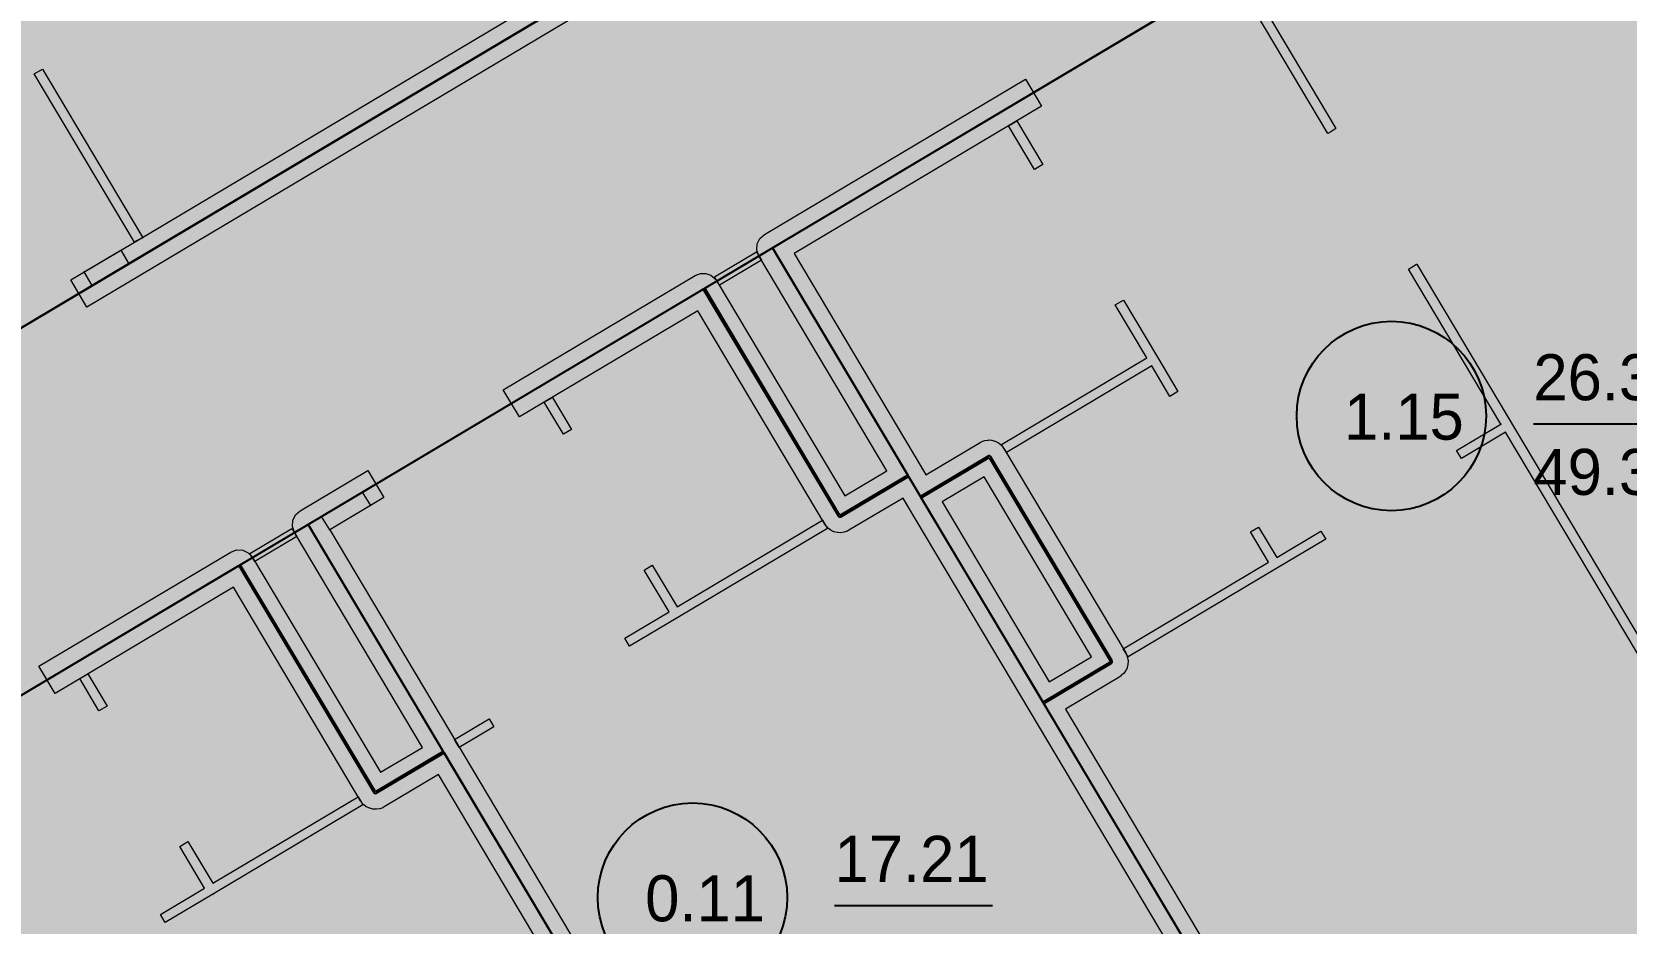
# Model space of a CAD drawing. Header units: millimetres. Extents: x 0 to 312583, y -208103 to 25097.
# Drawn here: x 59294 to 69395, y -111822 to -106175 of the extents above; entities that cross this region are included whole.
import ezdxf

# ---------------------------------------------------------------- set-up
doc = ezdxf.new("R2010")
doc.units = ezdxf.units.MM
doc.linetypes.add('Solid', pattern=[0])
for name, color, linetype, lineweight in [('Inner Walls', 5, 'Solid', 0), ('One-Bedroom Apartment', 1, 'Solid', 35), ('Room Objects', 47, 'Solid', 15), ('Room Walls', 47, 'Solid', 35), ('Service Area', 252, 'Solid', 25), ('Studio Apartment', 250, 'Solid', 25), ('Three-Bedroom Apartment', 151, 'Solid', 25)]:
    doc.layers.add(name, color=color, linetype=linetype, lineweight=lineweight)
doc.styles.add('Dialog.plain', font='Dialog.plain')

msp = doc.modelspace()

# ---------------------------------------------------------------- hatches: boundary and pattern name
at = {"layer": 'One-Bedroom Apartment', "linetype": 'Solid', "lineweight": 25}
for points in [[(53650, -103573), (56593, -101821), (59536, -100069), (62963, -105825), (60021, -107578), (57078, -109330), (56140, -107755), (56140, -107755), (56570, -107499), (56571, -107498), (56573, -107497), (56574, -107495), (56574, -107493), (56575, -107491), (56575, -107489), (56574, -107487), (56573, -107486), (55802, -106190), (55801, -106189), (55800, -106187), (55798, -106186), (55796, -106186), (55794, -106185), (55792, -106186), (55790, -106186), (55788, -106187), (55359, -106443)], [(63987, -107544), (66930, -105792), (66418, -104932), (69361, -103180), (69361, -103180), (73300, -109796), (70357, -111549), (67414, -113301), (65706, -110431), (65706, -110431), (66135, -110175), (66137, -110174), (66138, -110173), (66139, -110171), (66140, -110169), (66140, -110167), (66140, -110165), (66140, -110163), (66139, -110161), (65368, -108866), (65366, -108865), (65365, -108863), (65363, -108862), (65361, -108862), (65359, -108861), (65357, -108861), (65356, -108862), (65354, -108863), (64924, -109119)]]:
    msp.add_hatch(color=250, dxfattribs=at).paths.add_polyline_path(points, flags=0)
at = {"layer": 'Room Objects', "linetype": 'Solid', "lineweight": 0}
for points in [[(59858, -107558), (59909, -107644), (59909, -107644), (59677, -107782), (59626, -107696), (59626, -107696)], [(61130, -109245), (61387, -109091), (61439, -109177), (61439, -109177), (61181, -109331), (61181, -109331), (61181, -109331)]]:
    msp.add_hatch(color=5, dxfattribs=at).paths.add_polyline_path(points, flags=0)
at = {"layer": 'Service Area', "linetype": 'Solid', "lineweight": 25}
for points in [[(65906, -104074), (66929, -105792), (37502, -123313), (36478, -121594)], [(63557, -107800), (63987, -107544), (64844, -108983), (64414, -109239)], [(66130, -110167), (65701, -110423), (64929, -109127), (65359, -108871)], [(61471, -110991), (60614, -109552), (61044, -109296), (61901, -110735)]]:
    msp.add_hatch(color=254, dxfattribs=at).paths.add_polyline_path(points, flags=0)
at = {"layer": 'Studio Apartment', "linetype": 'Solid', "lineweight": 25}
for points in [[(61044, -109296), (61044, -109296), (63548, -107805), (63548, -107805), (64405, -109244), (64406, -109246), (64408, -109247), (64410, -109248), (64411, -109249), (64413, -109249), (64415, -109249), (64417, -109248), (64419, -109247), (64849, -108992), (64849, -108992), (67414, -113301), (67414, -113301), (64471, -115053)], [(58101, -111048), (60606, -109557), (61462, -110996), (61464, -110998), (61465, -110999), (61467, -111000), (61469, -111001), (61471, -111001), (61472, -111001), (61474, -111000), (61476, -111000), (61906, -110744), (61906, -110744), (64471, -115053), (64471, -115053), (61528, -116805)]]:
    msp.add_hatch(color=252, dxfattribs=at).paths.add_polyline_path(points, flags=0)

# ---------------------------------------------------------------- linework, layer by layer
at = {"layer": 'Inner Walls', "color": 47, "linetype": 'Solid', "lineweight": 15}
for p, q in [((59969, -107492), (62826, -105791)), ((63015, -105911), (59642, -107919)), ((63935, -107458), (65589, -106474)), ((65589, -106474), (65691, -106646)), ((65691, -106646), (64124, -107579)), ((63906, -107484), (63935, -107458)), ((59540, -107747), (59969, -107492)), ((63888, -107558), (63890, -107519)), ((63901, -107595), (63888, -107558)), ((63890, -107519), (63906, -107484)), ((64124, -107579), (64935, -108941)), ((64712, -108957), (63901, -107595)), ((59642, -107919), (59540, -107747)), ((62281, -108443), (63497, -107719)), ((63497, -107719), (63530, -107707)), ((63530, -107707), (63564, -107706)), ((63564, -107706), (63597, -107717)), ((63597, -107717), (63624, -107739)), ((63624, -107739), (63634, -107754)), ((63634, -107754), (64445, -109115)), ((63514, -107942), (62384, -108615)), ((64319, -109295), (63514, -107942)), ((62384, -108615), (62281, -108443)), ((64959, -108982), (65303, -108777)), ((65303, -108777), (65311, -108772)), ((65311, -108772), (65313, -108771)), ((65313, -108771), (65332, -108765)), ((65332, -108765), (65333, -108764)), ((65333, -108764), (65353, -108762)), ((65353, -108762), (65355, -108761)), ((65355, -108761), (65374, -108763)), ((65374, -108763), (65376, -108763)), ((65376, -108763), (65395, -108768)), ((65395, -108768), (65397, -108768)), ((65397, -108768), (65415, -108777)), ((65415, -108777), (65417, -108778)), ((65417, -108778), (65432, -108789)), ((65432, -108789), (65434, -108791)), ((65434, -108791), (65447, -108805)), ((65447, -108805), (65448, -108807)), ((65448, -108807), (65453, -108815)), ((65453, -108815), (66225, -110110)), ((60993, -109210), (61422, -108954)), ((61422, -108954), (61525, -109126)), ((64445, -109115), (64712, -108957)), ((64935, -108941), (64959, -108982)), ((65328, -108995), (65061, -109153)), ((66007, -110135), (65328, -108995)), ((61525, -109126), (61181, -109331)), ((64814, -109129), (64470, -109333)), ((64838, -109170), (64814, -109129)), ((65620, -110482), (64838, -109170)), ((65061, -109153), (65740, -110294)), ((60945, -109310), (60947, -109271)), ((60947, -109271), (60964, -109236)), ((60964, -109236), (60993, -109210)), ((64325, -109303), (64319, -109295)), ((60958, -109347), (60945, -109310)), ((61769, -110709), (60958, -109347)), ((61181, -109331), (61992, -110693)), ((64326, -109305), (64325, -109303)), ((64339, -109319), (64326, -109305)), ((64341, -109321), (64339, -109319)), ((64356, -109333), (64341, -109321)), ((64358, -109334), (64356, -109333)), ((64376, -109342), (64358, -109334)), ((64377, -109343), (64376, -109342)), ((64396, -109347), (64377, -109343)), ((64398, -109348), (64396, -109347)), ((64418, -109349), (64398, -109348)), ((64420, -109349), (64418, -109349)), ((64439, -109346), (64420, -109349)), ((64441, -109345), (64439, -109346)), ((64460, -109339), (64441, -109345)), ((64462, -109338), (64460, -109339)), ((64470, -109333), (64462, -109338)), ((59339, -110195), (60554, -109471)), ((60554, -109471), (60591, -109458)), ((60591, -109458), (60630, -109460)), ((60630, -109460), (60665, -109477)), ((60665, -109477), (60691, -109506)), ((60691, -109506), (61502, -110867)), ((60571, -109694), (59441, -110367)), ((61377, -111047), (60571, -109694)), ((59441, -110367), (59339, -110195)), ((65740, -110294), (66007, -110135)), ((66225, -110110), (66229, -110119)), ((66233, -110205), (66225, -110223)), ((66229, -110119), (66230, -110121)), ((66230, -110121), (66237, -110139)), ((66234, -110203), (66233, -110205)), ((66239, -110184), (66234, -110203)), ((66237, -110139), (66237, -110141)), ((66237, -110141), (66240, -110160)), ((66240, -110162), (66239, -110182)), ((66239, -110182), (66239, -110184)), ((66240, -110160), (66240, -110162)), ((66187, -110261), (65843, -110466)), ((66195, -110256), (66187, -110261)), ((66196, -110254), (66195, -110256)), ((66211, -110241), (66196, -110254)), ((66212, -110240), (66211, -110241)), ((66224, -110224), (66212, -110240)), ((66225, -110223), (66224, -110224)), ((67200, -113137), (65620, -110482)), ((65843, -110466), (67372, -113035)), ((61502, -110867), (61769, -110709)), ((61992, -110693), (64429, -114787)), ((61871, -110881), (61527, -111086)), ((64258, -114889), (61871, -110881)), ((61382, -111055), (61377, -111047)), ((61383, -111057), (61382, -111055)), ((61396, -111072), (61383, -111057)), ((61398, -111073), (61396, -111072)), ((61413, -111085), (61398, -111073)), ((61415, -111086), (61413, -111085)), ((61433, -111094), (61415, -111086)), ((61435, -111095), (61433, -111094)), ((61454, -111100), (61435, -111095)), ((61456, -111100), (61454, -111100)), ((61475, -111101), (61456, -111100)), ((61477, -111101), (61475, -111101)), ((61496, -111098), (61477, -111101)), ((61498, -111098), (61496, -111098)), ((61517, -111091), (61498, -111098)), ((61519, -111090), (61517, -111091)), ((61527, -111086), (61519, -111090))]:
    msp.add_line(p, q, dxfattribs=at)
for p in [(64935, -108941), (64838, -109170)]:
    msp.add_point(p, dxfattribs=at)
at = {"layer": 'One-Bedroom Apartment', "color": 250, "linetype": 'Solid', "lineweight": 25}
for p, q in [((62963, -105825), (60021, -107578)), ((63987, -107544), (66930, -105792)), ((60021, -107578), (57078, -109330)), ((64924, -109119), (63987, -107544)), ((65354, -108863), (64924, -109119)), ((65356, -108862), (65354, -108863)), ((65357, -108861), (65356, -108862)), ((65359, -108861), (65357, -108861)), ((65361, -108862), (65359, -108861)), ((65363, -108862), (65361, -108862)), ((65365, -108863), (65363, -108862)), ((65366, -108865), (65365, -108863)), ((65368, -108866), (65366, -108865)), ((66139, -110161), (65368, -108866)), ((65706, -110431), (66135, -110175)), ((66135, -110175), (66137, -110174)), ((66137, -110174), (66138, -110173)), ((66138, -110173), (66139, -110171)), ((66140, -110163), (66139, -110161)), ((66139, -110171), (66140, -110169)), ((66140, -110165), (66140, -110163)), ((66140, -110167), (66140, -110165)), ((66140, -110169), (66140, -110167)), ((67414, -113301), (65706, -110431))]:
    msp.add_line(p, q, dxfattribs=at)
msp.add_point((65706, -110431), dxfattribs=at)
at = {"layer": 'Room Objects', "color": 0, "linetype": 'Solid', "lineweight": 0}
for p, q in [((59626, -107696), (59858, -107558)), ((59858, -107558), (59909, -107644)), ((59909, -107644), (59677, -107782)), ((59677, -107782), (59626, -107696)), ((61130, -109245), (61387, -109091)), ((61387, -109091), (61439, -109177)), ((61439, -109177), (61181, -109331)), ((61181, -109331), (61130, -109245))]:
    msp.add_line(p, q, dxfattribs=at)
for p in [(59909, -107644), (59626, -107696), (61439, -109177), (61181, -109331), (61181, -109331)]:
    msp.add_point(p, dxfattribs=at)
at = {"layer": 'Room Walls', "color": 47, "linetype": 'Solid', "lineweight": 9}
for p, q in [((67006, -105862), (67557, -106788)), ((67505, -106819), (66954, -105893)), ((59309, -106441), (59361, -106411)), ((59944, -107507), (59309, -106441)), ((59361, -106411), (59995, -107476)), ((65483, -106770), (65534, -106739)), ((65647, -107046), (65483, -106770)), ((65534, -106739), (65699, -107015)), ((67506, -106818), (67505, -106819)), ((67524, -106808), (67506, -106818)), ((67557, -106788), (67524, -106808)), ((65699, -107015), (65647, -107046)), ((59995, -107476), (59997, -107480)), ((59957, -107499), (59944, -107507)), ((59969, -107492), (59957, -107499)), ((59997, -107480), (59969, -107492)), ((63619, -107728), (63885, -107569)), ((63885, -107569), (63916, -107621)), ((63916, -107621), (63650, -107779)), ((68017, -107678), (68068, -107647)), ((68602, -108660), (68017, -107678)), ((68068, -107647), (68069, -107647)), ((68069, -107647), (70255, -111318)), ((63650, -107779), (63619, -107728)), ((66159, -107905), (66210, -107874)), ((66210, -107874), (66426, -108236)), ((66359, -108241), (66159, -107905)), ((65438, -108789), (66359, -108241)), ((66426, -108236), (66556, -108454)), ((66390, -108292), (65469, -108841)), ((66504, -108485), (66390, -108292)), ((66556, -108454), (66504, -108485)), ((62541, -108521), (62592, -108491)), ((62662, -108725), (62541, -108521)), ((62592, -108491), (62714, -108695)), ((68321, -108827), (68602, -108660)), ((62714, -108695), (62662, -108725)), ((65469, -108841), (65438, -108789)), ((68632, -108711), (68352, -108878)), ((70203, -111349), (68632, -108711)), ((68352, -108878), (68321, -108827)), ((63383, -109818), (64304, -109269)), ((64304, -109269), (64319, -109295)), ((64319, -109295), (64335, -109321)), ((60676, -109480), (60942, -109321)), ((60973, -109373), (60707, -109532)), ((60942, -109321), (60973, -109373)), ((64335, -109321), (63387, -109885)), ((67016, -109344), (67067, -109313)), ((67130, -109536), (67016, -109344)), ((67067, -109313), (67182, -109505)), ((67182, -109505), (67462, -109338)), ((67493, -109390), (67187, -109572)), ((67462, -109338), (67493, -109390)), ((60707, -109532), (60676, -109480)), ((63174, -109585), (63225, -109554)), ((63331, -109849), (63174, -109585)), ((63225, -109554), (63383, -109818)), ((66209, -110084), (67130, -109536)), ((67187, -109572), (66240, -110136)), ((63051, -110016), (63331, -109849)), ((63387, -109885), (63081, -110067)), ((63081, -110067), (63051, -110016)), ((66240, -110136), (66209, -110084)), ((59598, -110273), (59649, -110243)), ((59719, -110477), (59598, -110273)), ((59649, -110243), (59771, -110447)), ((59771, -110447), (59719, -110477)), ((61971, -110658), (62191, -110527)), ((62222, -110579), (62002, -110710)), ((62191, -110527), (62222, -110579)), ((62002, -110710), (61971, -110658)), ((60440, -111570), (61361, -111022)), ((61392, -111073), (60445, -111637)), ((61361, -111022), (61392, -111073)), ((60231, -111337), (60282, -111306)), ((60282, -111306), (60440, -111570)), ((60388, -111601), (60231, -111337)), ((60108, -111768), (60388, -111601)), ((60445, -111637), (60138, -111819)), ((60138, -111819), (60108, -111768))]:
    msp.add_line(p, q, dxfattribs=at)
for p in [(68602, -108660), (68602, -108660), (60445, -111637)]:
    msp.add_point(p, dxfattribs=at)
at = {"layer": 'Service Area', "color": 254, "linetype": 'Solid', "lineweight": 25}
for p, q in [((36478, -121594), (65906, -104074)), ((66929, -105792), (37502, -123313)), ((63557, -107800), (63987, -107544)), ((63987, -107544), (64844, -108983)), ((64414, -109239), (63557, -107800)), ((64929, -109127), (65359, -108871)), ((65359, -108871), (66130, -110167)), ((64844, -108983), (64414, -109239)), ((65701, -110423), (64929, -109127)), ((60614, -109552), (61044, -109296)), ((61044, -109296), (61901, -110735)), ((61471, -110991), (60614, -109552)), ((66130, -110167), (65701, -110423)), ((61901, -110735), (61471, -110991))]:
    msp.add_line(p, q, dxfattribs=at)
at = {"layer": 'Studio Apartment', "color": 252, "linetype": 'Solid', "lineweight": 25}
for p, q in [((61044, -109296), (63548, -107805)), ((63548, -107805), (64405, -109244)), ((64419, -109247), (64849, -108992)), ((64849, -108992), (67414, -113301)), ((64471, -115053), (61044, -109296)), ((64405, -109244), (64406, -109246)), ((64406, -109246), (64408, -109247)), ((64408, -109247), (64410, -109248)), ((64410, -109248), (64411, -109249)), ((64411, -109249), (64413, -109249)), ((64413, -109249), (64415, -109249)), ((64415, -109249), (64417, -109248)), ((64417, -109248), (64419, -109247)), ((58101, -111048), (60606, -109557)), ((60606, -109557), (61462, -110996)), ((61476, -111000), (61906, -110744)), ((61906, -110744), (64471, -115053)), ((61462, -110996), (61464, -110998)), ((61464, -110998), (61465, -110999)), ((61465, -110999), (61467, -111000)), ((61467, -111000), (61469, -111001)), ((61469, -111001), (61471, -111001)), ((61471, -111001), (61472, -111001)), ((61472, -111001), (61474, -111000)), ((61474, -111000), (61476, -111000))]:
    msp.add_line(p, q, dxfattribs=at)
for p in [(63548, -107805), (64849, -108992), (61044, -109296), (61906, -110744)]:
    msp.add_point(p, dxfattribs=at)
at = {"layer": 'Three-Bedroom Apartment', "color": 7, "linetype": 'Solid', "lineweight": 25}
for p, q in [((68808, -108659), (69808, -108659)), ((64380, -111711), (65380, -111711))]:
    msp.add_line(p, q, dxfattribs=at)
for centre in [(67908, -108609), (63480, -111661)]:
    msp.add_circle(centre, 600, dxfattribs=at)

# ---------------------------------------------------------------- texts
at = {"layer": 'Three-Bedroom Apartment', "color": 7, "linetype": 'Solid', "lineweight": 25, "style": 'Dialog.plain'}
for s, p in [('26.37', (68808, -108509)), ('1.15', (67608, -108759)), ('49.32', (68808, -109109)), ('17.21', (64380, -111561)), ('0.11', (63180, -111811))]:
    msp.add_text(s, height=291.6, dxfattribs=at).set_placement(p)

doc.saveas('drawing.dxf')
